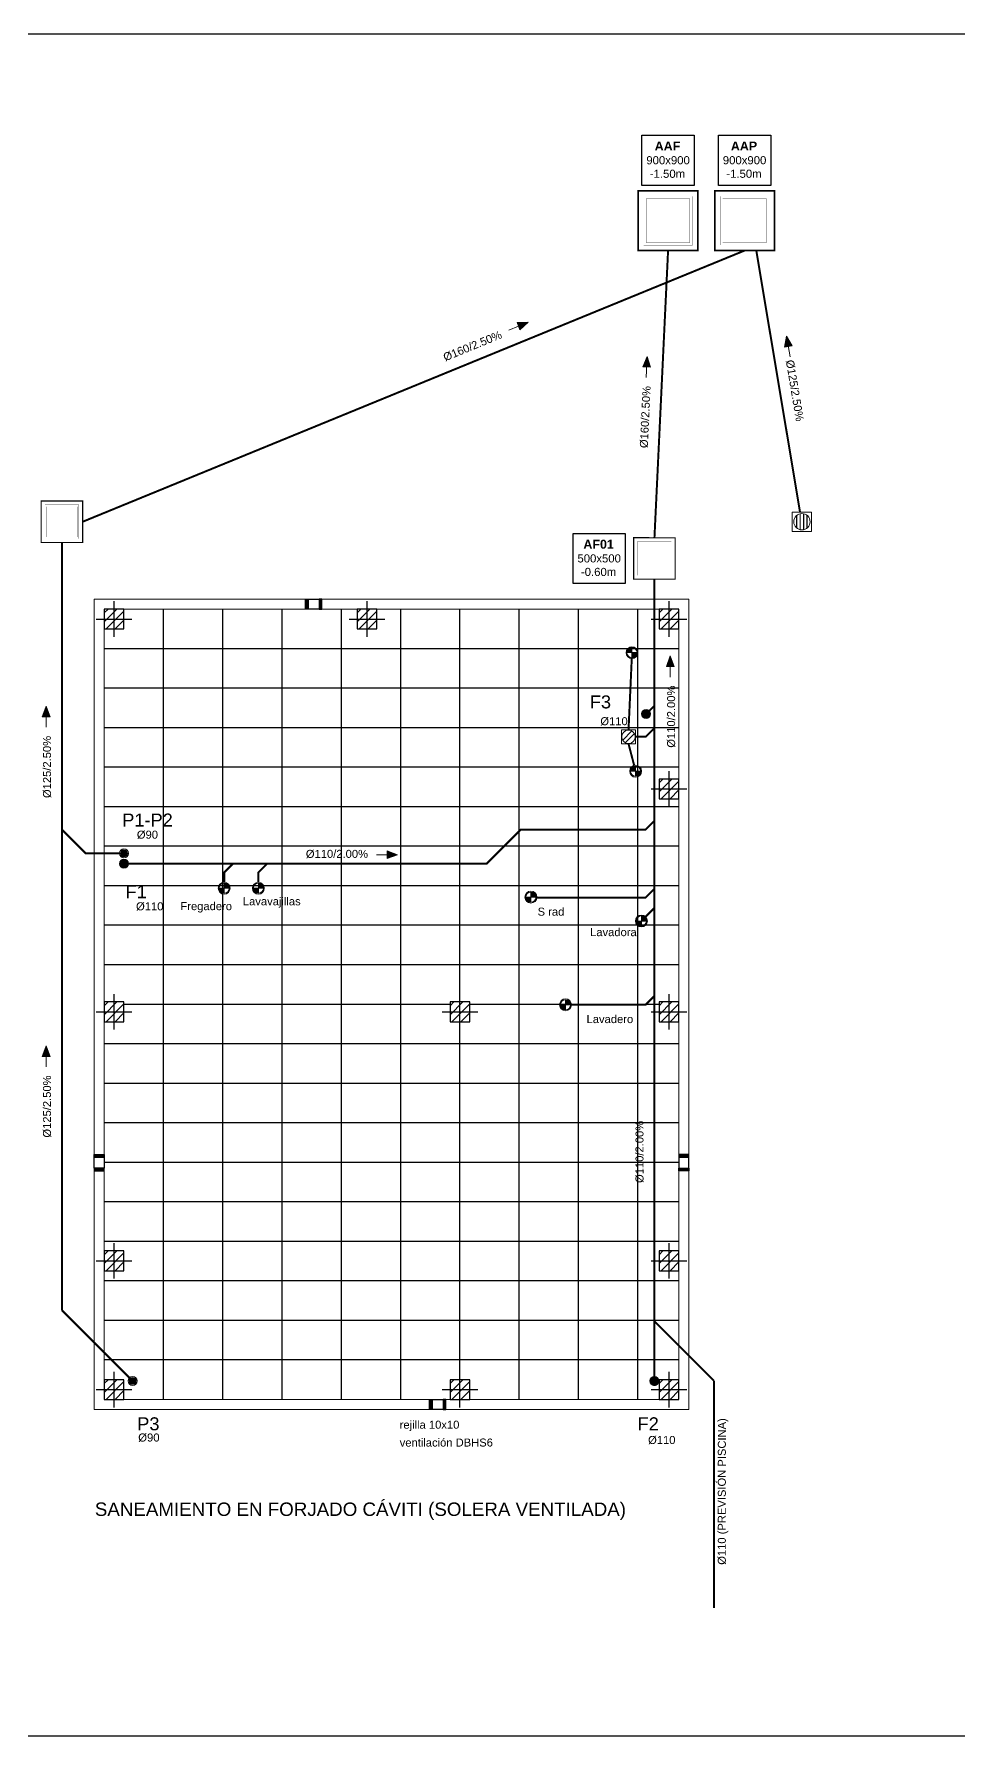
# Model space of a CAD drawing. Header units: millimetres. Extents: x 441156 to 441876, y 4514765 to 4515211.
# Drawn here: x 441266.96 to 441278.66, y 4514948.4 to 4514969.94 of the extents above; entities that cross this region are included whole.
import ezdxf
from ezdxf.enums import TextEntityAlignment as Align

# ---------------------------------------------------------------- set-up
doc = ezdxf.new("R2010")
doc.units = ezdxf.units.MM
doc.linetypes.add('CONTINUA', pattern=[0])
doc.layers.add('01_cartela', color=6, linetype='Continuous', plot=False)
for name, color, linetype in [('01_FECALES', 170, 'Continuous'), ('01_textos', 7, 'Continuous'), ('01_ventanas', 2, 'Continuous'), ('PILAR_EJES', 1, 'Continuous'), ('PILAR_HORMIGON', 2, 'Continuous'), ('PILAR_RAYA', 4, 'Continuous')]:
    doc.layers.add(name, color=color, linetype=linetype)
for name, color, linetype, lineweight in [('01_varios', 4, 'Continuous', 0), ('INGIN SANEAMIENTO BAJANTE FECALES', 10, 'Continuous', 5), ('INGIN SANEAMIENTO BAJANTE PLUVIALES', 170, 'Continuous', 5), ('INGIN SANEAMIENTO ENTERRADO FECALES', 10, 'Continuous', 25), ('INGIN SANEAMIENTO ENTERRADO PLUVIALES', 170, 'Continuous', 25), ('INGIN SANEAMIENTO TEXTO ENTERRADO', 7, 'Continuous', 0), ('Instalaciones_ventilación_extracción', 86, 'Continuous', 25)]:
    doc.layers.add(name, color=color, linetype=linetype, lineweight=lineweight)
doc.layers.add('INGIN SANEAMIENTO INTERIOR', color=7, linetype='Continuous', lineweight=20, true_color=0x046206)
doc.styles.add('Estilo1', font='swissel.ttf')
doc.styles.add('NIEVES2', font='sanss___.ttf')
doc.styles.add('NIEVES3', font='swisseb.ttf')
doc.linetypes.add('FLE2', pattern='A,1e-05,[1,fle2.shx,S=1,R=0,X=0,Y=0],-1', length=1.00001)

# ---------------------------------------------------------------- blocks, each defined once
blk = doc.blocks.new('BAJANTE FECALES')
at = {"layer": 'INGIN SANEAMIENTO BAJANTE FECALES', "lineweight": 0}
h = blk.add_hatch(dxfattribs=at)
h.set_pattern_fill('GOST_WOOD', color=256, scale=0.005)
edge = h.paths.add_edge_path(flags=17)
edge.add_arc((57.049, 39.966), 0.0688, 0, 360)
edge = h.paths.add_edge_path()
edge.add_arc((57.049, 39.966), 0.0918, 0, 360)
h = blk.add_hatch(color=256, dxfattribs=at)
h.dxf.hatch_style = 1
edge = h.paths.add_edge_path()
edge.add_arc((57.049, 39.966), 0.0688, 0, 360)
for radius in [0.0918, 0.0688]:
    blk.add_circle((57.049, 39.966), radius, dxfattribs=at)
blk = doc.blocks.new('BOTE_SIFONICO')
at = {"layer": 'INGIN SANEAMIENTO INTERIOR', "ltscale": 0.5}
for p, q in [((-0.062, -0.036), (0.036, 0.062)), ((-0.036, -0.062), (0.062, 0.036))]:
    blk.add_line(p, q, dxfattribs=at)
blk.add_lwpolyline([(-0.075, -0.075), (0.075, -0.075), (0.075, 0.075), (-0.075, 0.075), (-0.075, -0.075)], close=True, dxfattribs=at)
blk.add_circle((0, 0), 0.0712, dxfattribs=at)
blk = doc.blocks.new('SIFON')
at = {"layer": 'INGIN SANEAMIENTO INTERIOR', "linetype": 'Continuous', "lineweight": 0}
h = blk.add_hatch(color=256, dxfattribs=at)
h.dxf.hatch_style = 1
edge = h.paths.add_edge_path()
edge.add_line((1065.928, 523.956), (1065.852, 523.956))
edge.add_arc((1065.928, 523.956), 0.076, 180, 270)
edge.add_line((1065.928, 523.88), (1065.928, 523.956))
edge = h.paths.add_edge_path()
edge.add_line((1065.928, 524.032), (1065.928, 523.956))
edge.add_line((1065.928, 523.956), (1066.004, 523.956))
edge.add_arc((1065.928, 523.956), 0.076, 0, 90)
for points in [[(1065.852, 523.956), (1066.004, 523.956)], [(1065.928, 524.032), (1065.928, 523.88)]]:
    blk.add_lwpolyline(points, dxfattribs=at)
for radius in [0.0891, 0.076]:
    blk.add_circle((1065.928, 523.956), radius, dxfattribs=at)
blk = doc.blocks.new('B PLUVIALES')
at = {"layer": 'INGIN SANEAMIENTO BAJANTE PLUVIALES', "lineweight": 0}
h = blk.add_hatch(color=256, dxfattribs=at)
h.dxf.hatch_style = 1
edge = h.paths.add_edge_path()
edge.add_arc((57.049, 40.386), 0.0688, 0, 360)
for radius in [0.0918, 0.0688]:
    blk.add_circle((57.049, 40.386), radius, dxfattribs=at)
blk = doc.blocks.new('Ejes del pilar')
at = {"layer": 'PILAR_EJES'}
for p, q in [((0, -0.5), (0, 0.5)), ((-0.5, 0), (0.5, 0))]:
    blk.add_line(p, q, dxfattribs=at)
blk = doc.blocks.new('707288125-RAYADO P13')
at = {"layer": 'PILAR_RAYA'}
for p, q in [((-0.00125, -0.00036), (0.00036, 0.00125)), ((-0.00125, 0.00077), (-0.00077, 0.00125)), ((-0.00101, -0.00125), (0.00125, 0.00101)), ((0.00012, -0.00125), (0.00125, -0.00012))]:
    blk.add_line(p, q, dxfattribs=at)
blk = doc.blocks.new('ARQUETA FECALES 1')
at = {"layer": 'INGIN SANEAMIENTO ENTERRADO FECALES'}
for points, const_width in [([(13.525, 21.29), (13.525, 21.824), (14.059, 21.824), (14.059, 21.29)], 0.015), ([(13.574, 21.339), (13.574, 21.775), (14.01, 21.775), (14.01, 21.339)], 0.0015), ([(13.597, 21.362), (13.597, 21.753), (13.988, 21.753), (13.988, 21.362)], 0.0015)]:
    blk.add_lwpolyline(points, close=True, dxfattribs=dict(at, const_width=const_width))

msp = doc.modelspace()

# ---------------------------------------------------------------- hatches: boundary and pattern name
at = {"layer": 'INGIN SANEAMIENTO BAJANTE PLUVIALES', "lineweight": 0}
h = msp.add_hatch(dxfattribs=at)
h.set_pattern_fill('JIS_RC_18', color=256, scale=0.002397, angle=45)
h.set_pattern_definition([(90, (441192.478146, 4514915.46797), (-0.043142653, 9e-18), []), (90, (441192.47984, 4514915.469664), (-0.043142653, 9e-18), []), (90, (441192.481536, 4514915.47136), (-0.043142653, 9e-18), [])])
edge = h.paths.add_edge_path()
edge.add_arc((441276.6738494, 4514963.76532086), 0.10331887, 0, 360)
at = {"layer": 'INGIN SANEAMIENTO TEXTO ENTERRADO'}
h = msp.add_hatch(color=256, dxfattribs=at)
h.dxf.hatch_style = 1
h.paths.add_polyline_path([(441273.10691385, 4514966.19535354), (441273.06984215, 4514966.28580895), (441273.21283145, 4514966.2915865)])
h = msp.add_hatch(color=256, dxfattribs=at)
h.dxf.hatch_style = 1
h.paths.add_polyline_path([(441276.45415369, 4514965.97286105), (441276.55057304, 4514965.98897938), (441276.48018689, 4514966.11357918)])
h = msp.add_hatch(color=256, dxfattribs=at)
h.dxf.hatch_style = 1
h.paths.add_polyline_path([(441274.75919538, 4514965.7211837), (441274.66154791, 4514965.72581676), (441274.71674605, 4514965.85784889)])
h = msp.add_hatch(color=256, dxfattribs=at)
h.dxf.hatch_style = 1
h.paths.add_polyline_path([(441275.05697047, 4514961.93240267), (441274.95921315, 4514961.93240267), (441275.00809181, 4514962.06690247)])
h = msp.add_hatch(color=256, dxfattribs=at)
h.dxf.hatch_style = 1
h.paths.add_polyline_path([(441267.16249902, 4514961.29576546), (441267.06474171, 4514961.29576546), (441267.11362037, 4514961.43026526)])
h = msp.add_hatch(color=256, dxfattribs=at)
h.dxf.hatch_style = 1
h.paths.add_polyline_path([(441271.42536917, 4514959.50248813), (441271.42536917, 4514959.60024544), (441271.55986897, 4514959.55136679)])
h = msp.add_hatch(color=256, dxfattribs=at)
h.dxf.hatch_style = 1
h.paths.add_polyline_path([(441267.16249902, 4514956.99934287), (441267.06474171, 4514956.99934287), (441267.11362037, 4514957.13384267)])
at = {"layer": 'Instalaciones_ventilación_extracción'}
h = msp.add_hatch(color=256, dxfattribs=at)
h.dxf.hatch_style = 1
h.paths.add_polyline_path([(441270.39512285, 4514962.65850815), (441270.42775488, 4514962.65850815), (441270.42775488, 4514962.78350815), (441270.39512285, 4514962.78350815)])
h = msp.add_hatch(color=256, dxfattribs=at)
h.dxf.hatch_style = 1
h.paths.add_polyline_path([(441270.56709684, 4514962.65850815), (441270.59972887, 4514962.65850815), (441270.59972887, 4514962.78350815), (441270.56709684, 4514962.78350815)])
h = msp.add_hatch(color=256, dxfattribs=at)
h.dxf.hatch_style = 1
h.paths.add_polyline_path([(441267.72309321, 4514955.75663964), (441267.72309321, 4514955.72400761), (441267.84809321, 4514955.72400761), (441267.84809321, 4514955.75663964)])
h = msp.add_hatch(color=256, dxfattribs=at)
h.dxf.hatch_style = 1
h.paths.add_polyline_path([(441275.24309375, 4514955.75663964), (441275.24309375, 4514955.72400761), (441275.11809375, 4514955.72400761), (441275.11809375, 4514955.75663964)])
h = msp.add_hatch(color=256, dxfattribs=at)
h.dxf.hatch_style = 1
h.paths.add_polyline_path([(441267.72309321, 4514955.58466564), (441267.72309321, 4514955.55203362), (441267.84809321, 4514955.55203362), (441267.84809321, 4514955.58466565)])
h = msp.add_hatch(color=256, dxfattribs=at)
h.dxf.hatch_style = 1
h.paths.add_polyline_path([(441275.24309375, 4514955.58466564), (441275.24309375, 4514955.55203362), (441275.11809375, 4514955.55203362), (441275.11809375, 4514955.58466565)])
h = msp.add_hatch(color=256, dxfattribs=at)
h.dxf.hatch_style = 1
h.paths.add_polyline_path([(441271.96334618, 4514952.53350787), (441271.99597821, 4514952.53350787), (441271.99597821, 4514952.65850787), (441271.96334618, 4514952.65850787)])
h = msp.add_hatch(color=256, dxfattribs=at)
h.dxf.hatch_style = 1
h.paths.add_polyline_path([(441272.13532017, 4514952.53350787), (441272.1679522, 4514952.53350787), (441272.1679522, 4514952.65850787), (441272.13532017, 4514952.65850787)])

# ---------------------------------------------------------------- linework, layer by layer
at = {"layer": '01_cartela', "color": 3}
msp.add_lwpolyline([(441259.72072879, 4514969.93626665), (441259.72072879, 4514948.40124264), (441290.35871685, 4514948.40124264), (441290.35871685, 4514969.93626665)], close=True, dxfattribs=at)
at = {"layer": '01_varios', "elevation": 0.0000052}
for points in [[(441267.72309321, 4514962.78350759), (441275.24309321, 4514962.78350759), (441275.24309321, 4514952.53350759), (441267.72309321, 4514952.53350759)], [(441267.84809321, 4514962.65850759), (441275.11809321, 4514962.65850759), (441275.11809321, 4514952.65850759), (441267.84809321, 4514952.65850759)]]:
    msp.add_lwpolyline(points, close=True, dxfattribs=at)
at = {"layer": '01_ventanas', "linetype": 'CONTINUA'}
for p, q in [((441268.59809321, 4514952.65850759, 0.00000415), (441268.59809321, 4514962.65658692, 0.00000449)), ((441269.34809321, 4514952.65850759, 0.00000415), (441269.34809321, 4514962.65658692, 0.00000449)), ((441270.09809321, 4514952.65850759, 0.00000415), (441270.09809321, 4514962.65658692, 0.00000449)), ((441270.84809321, 4514952.65850759, 0.00000408), (441270.84809321, 4514962.65850759, 0.00000543)), ((441271.59809321, 4514952.65850759, 0.00000415), (441271.59809321, 4514962.65658692, 0.00000449)), ((441272.34809321, 4514957.68850675, 0.00000432), (441272.34809321, 4514962.65658692, 0.00000449)), ((441273.09809321, 4514952.65850759, 0.00000415), (441273.09809321, 4514962.65658692, 0.00000449)), ((441273.84809321, 4514952.65850759, 0.00000415), (441273.84809321, 4514962.65658692, 0.00000449)), ((441274.59809321, 4514952.65850759, 0.00000415), (441274.59809321, 4514962.65658692, 0.00000449)), ((441275.11809321, 4514962.15850759, 0.00000467), (441267.84809321, 4514962.15850759, 0.00000467)), ((441275.11809321, 4514961.65850759, 0.00000467), (441267.84809321, 4514961.65850759, 0.00000467)), ((441275.11809321, 4514961.15850759, 0.00000467), (441267.84809321, 4514961.15850759, 0.00000467)), ((441275.11809321, 4514960.65850759, 0.00000467), (441267.84809321, 4514960.65850759, 0.00000467)), ((441275.11809321, 4514960.15850759, 0.00000467), (441267.84809321, 4514960.15850759, 0.00000467)), ((441275.11809321, 4514959.65850759, 0.00000467), (441267.84809321, 4514959.65850759, 0.00000467)), ((441275.11809321, 4514959.15850759, 0.00000467), (441267.84809321, 4514959.15850759, 0.00000467)), ((441275.11809321, 4514958.65850759, 0.00000495), (441267.84809321, 4514958.65850759, 0.00000521)), ((441275.11809321, 4514958.15850759, 0.00000467), (441267.84809321, 4514958.15850759, 0.00000467)), ((441272.22309321, 4514957.65850759, 0.00000541), (441268.09809321, 4514957.65850759, 0.00000573)), ((441274.86809302, 4514957.65850759, 0.0000052), (441272.47309321, 4514957.65850759, 0.00000539)), ((441272.34809321, 4514952.90850759, 0.00000833), (441272.34809321, 4514957.43850675, 0.00000431)), ((441275.11809321, 4514957.15850759, 0.00000467), (441267.84809321, 4514957.15850759, 0.00000467)), ((441275.11809321, 4514956.65850759, 0.00000467), (441267.84809321, 4514956.65850759, 0.00000467)), ((441275.11809321, 4514956.15850759, 0.00000467), (441267.84809321, 4514956.15850759, 0.00000467)), ((441275.11809321, 4514955.65850759, 0.00000467), (441267.84809321, 4514955.65850759, 0.00000467)), ((441275.11809321, 4514955.15850759, 0.00000492), (441267.84809321, 4514955.15850759, 0.00000467)), ((441275.11809321, 4514954.65850759, 0.00000467), (441267.84809321, 4514954.65850759, 0.00000467)), ((441275.11809321, 4514954.15850759, 0.00000467), (441267.84809321, 4514954.15850759, 0.00000467)), ((441275.11809321, 4514953.65850759, 0.00000495), (441267.84809321, 4514953.65850759, 0.00000521)), ((441275.11809321, 4514953.15850759, 0.00000542), (441267.84809321, 4514953.15850759, 0.00000568))]:
    msp.add_line(p, q, dxfattribs=at)
at = {"layer": 'INGIN SANEAMIENTO BAJANTE PLUVIALES', "lineweight": 0, "elevation": 0.00000467}
msp.add_lwpolyline([(441276.55118419, 4514963.64265564), (441276.55118419, 4514963.88798607), (441276.79651462, 4514963.88798607), (441276.79651462, 4514963.64265564)], close=True, dxfattribs=at)
at = {"layer": 'INGIN SANEAMIENTO BAJANTE PLUVIALES', "lineweight": 0}
msp.add_circle((441276.6738494, 4514963.76532086, 0.00000467), 0.10331887, dxfattribs=at)
at = {"layer": 'INGIN SANEAMIENTO ENTERRADO FECALES', "color": 170}
for points, const_width, elevation in [([(441276.32616351, 4514967.19647371), (441275.57016351, 4514967.19647385), (441275.57016365, 4514967.95247385), (441276.32616365, 4514967.95247371)], 0.02121995, 0.0000092), ([(441276.25628711, 4514967.26635014), (441275.64003993, 4514967.26635024), (441275.64004004, 4514967.88259742), (441276.25628722, 4514967.88259731)], 0.002122, 0.0000092), ([(441276.22455658, 4514967.29808068), (441275.67177048, 4514967.29808077), (441275.67177057, 4514967.85086688), (441276.22455668, 4514967.85086678)], 0.002122, 0.0000092), ([(441267.57610783, 4514963.50282086), (441267.05110783, 4514963.50282095), (441267.05110792, 4514964.02782095), (441267.57610792, 4514964.02782086)], 0.01473608, 0.00000467), ([(441267.52758255, 4514963.55134615), (441267.09963312, 4514963.55134623), (441267.0996332, 4514963.97929566), (441267.52758263, 4514963.97929558)], 0.00147361, 0.00000467), ([(441267.50554746, 4514963.57338125), (441267.12166822, 4514963.57338132), (441267.12166829, 4514963.95726056), (441267.50554753, 4514963.95726049)], 0.00147361, 0.00000467)]:
    msp.add_lwpolyline(points, close=True, dxfattribs=dict(at, const_width=const_width, elevation=elevation))
at = {"layer": 'INGIN SANEAMIENTO ENTERRADO FECALES', "const_width": 0.025}
for points, elevation in [([(441274.80809394, 4514963.56312729), (441274.98048231, 4514967.19642854)], 0.0000052), ([(441274.80809393, 4514963.03812729), (441274.80807188, 4514952.95066878)], 0.0000052), ([(441274.5210541, 4514962.03320803), (441274.48048133, 4514961.13403856)], 0.0000052), ([(441274.74348136, 4514961.37392665), (441274.80809044, 4514961.43853573)], 0.0000052), ([(441274.57048133, 4514961.04403856), (441274.69638371, 4514961.04403856), (441274.80808429, 4514961.15573914)], 0.0000052), ([(441274.48048133, 4514960.95403856), (441274.55157493, 4514960.68143311)], 0.0000052), ([(441268.1552544, 4514959.43806383), (441272.68528517, 4514959.43806383), (441273.11734341, 4514959.87012206), (441274.69637826, 4514959.87012324), (441274.80808725, 4514959.98183224)], 0.00000467), ([(441269.36564492, 4514959.2036895), (441269.36564492, 4514959.32635484), (441269.47735391, 4514959.43806383)], 0.00000298), ([(441269.79802114, 4514959.2036895), (441269.79802114, 4514959.32635484), (441269.90973013, 4514959.43806383)], 0.00000298), ([(441273.32111426, 4514959.00951851), (441274.69637638, 4514959.00951905), (441274.80808537, 4514959.12122804)], 0.000004), ([(441274.69638371, 4514958.76679846), (441274.80808429, 4514958.87849904)], 0.000004), ([(441273.75837755, 4514957.65350471), (441274.69637342, 4514957.65350471), (441274.80808241, 4514957.76521371)], 0.0000052), ([(441275.55976489, 4514952.8956976), (441274.80807341, 4514953.64739566)], 0.0000052), ([(441275.55976489, 4514952.8956976), (441275.55975232, 4514950.02025665)], 0.0000052)]:
    msp.add_lwpolyline(points, dxfattribs=dict(at, elevation=elevation))
at = {"layer": 'INGIN SANEAMIENTO ENTERRADO PLUVIALES', "color": 10}
for points, elevation in [([(441274.6504967, 4514968.65665841), (441275.31046792, 4514968.65665841), (441275.31046792, 4514968.02097107), (441274.6504967, 4514968.02097107)], 0.0000092), ([(441273.77892193, 4514963.61847101), (441274.43889316, 4514963.61847101), (441274.43889316, 4514962.98278367), (441273.77892193, 4514962.98278367)], 0.0000052)]:
    msp.add_lwpolyline(points, close=True, dxfattribs=dict(at, elevation=elevation))
at = {"layer": 'INGIN SANEAMIENTO ENTERRADO PLUVIALES', "elevation": 0.0000092}
msp.add_lwpolyline([(441275.6181779, 4514968.65670363), (441276.27814912, 4514968.65670363), (441276.27814912, 4514968.02101629), (441275.6181779, 4514968.02101629)], close=True, dxfattribs=at)
at = {"layer": 'INGIN SANEAMIENTO ENTERRADO PLUVIALES', "const_width": 0.025}
for points, elevation in [([(441267.57610788, 4514963.76532086), (441275.94816351, 4514967.19647378)], 0.00000467), ([(441276.64946184, 4514963.88798607), (441276.09638517, 4514967.19647375)], 0.00000467), ([(441267.31360783, 4514963.5028209), (441267.31360783, 4514953.7879624)], 0.0000052), ([(441267.31360783, 4514959.86879574), (441267.61360783, 4514959.56879574), (441268.04093424, 4514959.56879574)], 0.00000024), ([(441268.16764358, 4514952.93392665), (441267.31360783, 4514953.7879624)], 0.0000052)]:
    msp.add_lwpolyline(points, dxfattribs=dict(at, elevation=elevation))
at = {"layer": 'INGIN SANEAMIENTO TEXTO ENTERRADO'}
for p, q in [((441273.21283145, 4514966.2915865, 0.00000467), (441272.96631742, 4514966.19055667, 0.00000467)), ((441276.48018689, 4514966.11357918, 0.00000467), (441276.52411344, 4514965.85081189, 0.00000467)), ((441274.71674605, 4514965.85784889, 0.0000052), (441274.7041198, 4514965.59173469, 0.0000052)), ((441275.00809181, 4514962.06690247, 0.0000052), (441275.00809181, 4514961.80048891, 0.0000052)), ((441267.11362037, 4514961.43026526, 0.0000052), (441267.11362037, 4514961.1638517, 0.0000052)), ((441271.55986897, 4514959.55136679, 0.00000417), (441271.2934554, 4514959.55136679, 0.00000417)), ((441267.11362037, 4514957.13384267, 0.0000052), (441267.11362037, 4514956.8674291, 0.0000052))]:
    msp.add_line(p, q, dxfattribs=at)
for points, elevation in [([(441273.10691385, 4514966.19535354), (441273.06984215, 4514966.28580895), (441273.21283145, 4514966.2915865), (441273.10691385, 4514966.19535354)], 0.00000467), ([(441276.45415369, 4514965.97286105), (441276.55057304, 4514965.98897938), (441276.48018689, 4514966.11357918), (441276.45415369, 4514965.97286105)], 0.00000467), ([(441274.75919538, 4514965.7211837), (441274.66154791, 4514965.72581676), (441274.71674605, 4514965.85784889), (441274.75919538, 4514965.7211837)], 0.0000052), ([(441275.05697047, 4514961.93240267), (441274.95921315, 4514961.93240267), (441275.00809181, 4514962.06690247), (441275.05697047, 4514961.93240267)], 0.0000052), ([(441267.16249902, 4514961.29576546), (441267.06474171, 4514961.29576546), (441267.11362037, 4514961.43026526), (441267.16249902, 4514961.29576546)], 0.0000052), ([(441271.42536917, 4514959.50248813), (441271.42536917, 4514959.60024544), (441271.55986897, 4514959.55136679), (441271.42536917, 4514959.50248813)], 0.00000417), ([(441267.16249902, 4514956.99934287), (441267.06474171, 4514956.99934287), (441267.11362037, 4514957.13384267), (441267.16249902, 4514956.99934287)], 0.0000052)]:
    msp.add_lwpolyline(points, dxfattribs=dict(at, elevation=elevation))
at = {"layer": 'Instalaciones_ventilación_extracción'}
for points, elevation in [([(441270.39512285, 4514962.78350815), (441270.42775488, 4514962.78350815), (441270.42775488, 4514962.65850815), (441270.39512285, 4514962.65850815)], 0.0000052), ([(441270.42775488, 4514962.78350815), (441270.56709684, 4514962.78350815), (441270.56709684, 4514962.65850815), (441270.42775488, 4514962.65850815)], 0.0000052), ([(441270.59972887, 4514962.78350815), (441270.56709684, 4514962.78350815), (441270.56709684, 4514962.65850815), (441270.59972887, 4514962.65850815)], 0.0000052), ([(441267.84809321, 4514955.75663964), (441267.84809321, 4514955.72400761), (441267.72309321, 4514955.72400761), (441267.72309321, 4514955.75663964)], 0.00000573), ([(441267.84809321, 4514955.72400761), (441267.84809321, 4514955.58466564), (441267.72309321, 4514955.58466564), (441267.72309321, 4514955.72400761)], 0.00000573), ([(441275.11809375, 4514955.75663964), (441275.11809375, 4514955.72400761), (441275.24309375, 4514955.72400761), (441275.24309375, 4514955.75663964)], 0.00000795), ([(441275.11809375, 4514955.72400761), (441275.11809375, 4514955.58466564), (441275.24309375, 4514955.58466564), (441275.24309375, 4514955.72400761)], 0.00000795), ([(441267.84809321, 4514955.55203362), (441267.84809321, 4514955.58466564), (441267.72309321, 4514955.58466564), (441267.72309321, 4514955.55203362)], 0.00000573), ([(441275.11809375, 4514955.55203362), (441275.11809375, 4514955.58466564), (441275.24309375, 4514955.58466564), (441275.24309375, 4514955.55203362)], 0.00000795), ([(441271.96334618, 4514952.65850787), (441271.99597821, 4514952.65850787), (441271.99597821, 4514952.53350787), (441271.96334618, 4514952.53350787)], 0.0000078), ([(441271.99597821, 4514952.65850787), (441272.13532017, 4514952.65850787), (441272.13532017, 4514952.53350787), (441271.99597821, 4514952.53350787)], 0.0000078), ([(441272.1679522, 4514952.65850787), (441272.13532017, 4514952.65850787), (441272.13532017, 4514952.53350787), (441272.1679522, 4514952.53350787)], 0.0000078)]:
    msp.add_lwpolyline(points, close=True, dxfattribs=dict(at, elevation=elevation))
at = {"layer": 'PILAR_HORMIGON'}
for points in [[(441267.84809321, 4514962.40850759), (441268.09809321, 4514962.40850759), (441268.09809321, 4514962.65850759), (441267.84809321, 4514962.65850759), (441267.84809321, 4514962.40850759)], [(441271.04809321, 4514962.40850759), (441271.29809321, 4514962.40850759), (441271.29809321, 4514962.65850759), (441271.04809321, 4514962.65850759), (441271.04809321, 4514962.40850759)], [(441274.86809339, 4514962.40850759), (441275.11809339, 4514962.40850759), (441275.11809339, 4514962.65850759), (441274.86809339, 4514962.65850759), (441274.86809339, 4514962.40850759)], [(441274.86809302, 4514960.25850759), (441275.11809302, 4514960.25850759), (441275.11809302, 4514960.50850759), (441274.86809302, 4514960.50850759), (441274.86809302, 4514960.25850759)], [(441267.84809321, 4514957.43850675), (441268.09809321, 4514957.43850675), (441268.09809321, 4514957.68850675), (441267.84809321, 4514957.68850675), (441267.84809321, 4514957.43850675)], [(441272.22309321, 4514957.43850675), (441272.47309321, 4514957.43850675), (441272.47309321, 4514957.68850675), (441272.22309321, 4514957.68850675), (441272.22309321, 4514957.43850675)], [(441274.86809302, 4514957.43850759), (441275.11809302, 4514957.43850759), (441275.11809302, 4514957.68850759), (441274.86809302, 4514957.68850759), (441274.86809302, 4514957.43850759)], [(441267.84809321, 4514954.28850759), (441268.09809321, 4514954.28850759), (441268.09809321, 4514954.53850759), (441267.84809321, 4514954.53850759), (441267.84809321, 4514954.28850759)], [(441274.86809339, 4514954.28850759), (441275.11809339, 4514954.28850759), (441275.11809339, 4514954.53850759), (441274.86809339, 4514954.53850759), (441274.86809339, 4514954.28850759)], [(441267.84809321, 4514952.65850759), (441268.09809321, 4514952.65850759), (441268.09809321, 4514952.90850759), (441267.84809321, 4514952.90850759), (441267.84809321, 4514952.65850759)], [(441272.22309321, 4514952.65850759), (441272.47309321, 4514952.65850759), (441272.47309321, 4514952.90850759), (441272.22309321, 4514952.90850759), (441272.22309321, 4514952.65850759)], [(441274.86809339, 4514952.65850759), (441275.11809339, 4514952.65850759), (441275.11809339, 4514952.90850759), (441274.86809339, 4514952.90850759), (441274.86809339, 4514952.65850759)]]:
    msp.add_lwpolyline(points, close=True, dxfattribs=at)

# ---------------------------------------------------------------- block references
at = {"layer": '01_FECALES', "color": 120, "xscale": -1.20000000001267, "yscale": 1.20000000001267, "zscale": 1.20000000001267, "rotation": 270}
msp.add_blockref('BOTE_SIFONICO', (441274.48048133, 4514961.04403856, 0.0000052), dxfattribs=at)
at = {"layer": 'INGIN SANEAMIENTO BAJANTE FECALES', "color": 2, "xscale": -0.6229536188298805, "yscale": 0.6229536188298805, "zscale": 0.6229536188298805}
for p, rotation in [((441249.80595344, 4514925.79467741, 0.0000052), 270), ((441232.55926303, 4514984.33517268, 0.00000467), 180), ((441249.91098422, 4514917.35467741, 0.0000052), 270)]:
    msp.add_blockref('BAJANTE FECALES', p, dxfattribs=dict(at, rotation=rotation))
at = {"layer": 'INGIN SANEAMIENTO BAJANTE PLUVIALES', "xscale": 0.6229536188298805, "yscale": 0.6229536188298805, "zscale": 0.6229536188298805, "rotation": 90}
for p in [(441293.2568433, 4514924.02996556, 0.00000024), (441293.25689821, 4514924.02996556, 0.0000052), (441293.36681274, 4514917.35467741, 0.0000052)]:
    msp.add_blockref('B PLUVIALES', p, dxfattribs=at)
at = {"layer": 'INGIN SANEAMIENTO ENTERRADO FECALES'}
for p, xscale, yscale, zscale, rotation in [((441305.4766355, 4514948.06314177, 0.0000092), 1.414663551485792, 1.414663551485792, 1.414663551485792, 90.0000034152538), ((441295.98597484, 4514949.75111754, 0.0000052), 0.9824052440873557, 0.9824052440873557, 0.9824052440873557, 89.9999897624014)]:
    msp.add_blockref('ARQUETA FECALES 1', p, dxfattribs=dict(at, xscale=xscale, yscale=yscale, zscale=zscale, rotation=rotation))
at = {"layer": 'INGIN SANEAMIENTO INTERIOR', "linetype": 'FLE2', "xscale": 0.8456383966016479, "yscale": 0.8456383966016479, "zscale": 0.8456383966016479, "rotation": 270}
for p in [(440831.44678032, 4515863.49823887, 0.0000052), (440831.49292244, 4515861.99825036, 0.00000795)]:
    msp.add_blockref('SIFON', p, dxfattribs=at)
at = {"layer": 'INGIN SANEAMIENTO INTERIOR', "linetype": 'FLE2', "xscale": 0.8456383966016479, "yscale": 0.8456383966016479, "zscale": 0.8456383966016479}
for p in [(440367.97590215, 4514516.05065387, 0.00000298), (440368.40827837, 4514516.05065387, 0.00000298), (440371.85600682, 4514515.93768705, 0.000004), (440373.25335007, 4514515.63583663, 0.000004), (440372.29327011, 4514514.57583376, 0.0000052)]:
    msp.add_blockref('SIFON', p, dxfattribs=at)
at = {"layer": 'PILAR_EJES', "xscale": 0.4500000000000001, "yscale": 0.4500000000000001}
for p in [(441267.97309321, 4514962.53350759, 0.00000573), (441271.17309321, 4514962.53350759, 0.00000573), (441274.99309339, 4514962.53350759, 0.00000795), (441274.99309302, 4514960.38350759, 0.00000298), (441267.97309321, 4514957.56350675, 0.00000573), (441272.34809321, 4514957.56350675, 0.0000052), (441274.99309302, 4514957.56350759, 0.0000052), (441267.97309321, 4514954.41350759, 0.00000573), (441274.99309339, 4514954.41350759, 0.00000795), (441267.97309321, 4514952.78350759, 0.00000573), (441272.34809321, 4514952.78350759, 0.00000833), (441274.99309339, 4514952.78350759, 0.00000795)]:
    msp.add_blockref('Ejes del pilar', p, dxfattribs=at)
at = {"layer": 'PILAR_RAYA', "xscale": 100, "yscale": 100, "zscale": 100}
for p in [(441267.97309321, 4514962.53350787, 0.00000573), (441271.17309321, 4514962.53350787, 0.00000573), (441274.99309339, 4514962.53350787, 0.00000795), (441274.99309302, 4514960.38350787, 0.00000298), (441267.97309321, 4514957.56350703, 0.00000573), (441272.34809321, 4514957.56350703, 0.0000052), (441274.99309302, 4514957.56350787, 0.0000052), (441267.97309321, 4514954.41350787, 0.00000573), (441274.99309339, 4514954.41350787, 0.00000795), (441267.97309321, 4514952.78350787, 0.00000573), (441272.34809321, 4514952.78350787, 0.00000833), (441274.99309339, 4514952.78350787, 0.00000795)]:
    msp.add_blockref('707288125-RAYADO P13', p, dxfattribs=at)

# ---------------------------------------------------------------- texts
at = {"layer": '01_textos', "color": 5, "style": 'Estilo1'}
msp.add_text('SANEAMIENTO EN FORJADO CÁVITI (SOLERA VENTILADA)', height=0.1697265748, dxfattribs=at).set_placement((441267.72977908, 4514951.18546002, 0.0000052))
at = {"layer": 'INGIN SANEAMIENTO BAJANTE FECALES', "color": 10, "style": 'NIEVES2'}
for s, p in [('F3', (441273.99117388, 4514961.403372, 0.00000496)), ('F1', (441268.11858186, 4514959.00120721, 0.0000052)), ('F2', (441274.59531918, 4514952.2687432, 0.00000578))]:
    msp.add_text(s, height=0.164465438, dxfattribs=at).set_placement(p)
at = {"layer": 'INGIN SANEAMIENTO BAJANTE PLUVIALES', "style": 'NIEVES2'}
msp.add_text('P1-P2', height=0.164465438, dxfattribs=at).set_placement((441268.07688092, 4514959.90829223, 0.0000052))
msp.add_text('P3', height=0.164465438, dxfattribs=at).set_placement((441268.40696704, 4514952.2687432, 0.00000525), align=Align.CENTER)
at = {"layer": 'INGIN SANEAMIENTO ENTERRADO PLUVIALES', "color": 10}
for s, height, style, p in [('AAF', 0.112841979, 'NIEVES3', (441274.97312455, 4514968.46281426, 0.0000092)), ('900x900', 0.102686303, 'Estilo1', (441274.98048231, 4514968.28824231, 0.0000092)), ('-1.50m', 0.102686303, 'Estilo1', (441274.9727927, 4514968.11711542, 0.0000092)), ('AF01', 0.112841979, 'NIEVES3', (441274.10154978, 4514963.42462686, 0.0000052)), ('500x500', 0.102686303, 'Estilo1', (441274.10890754, 4514963.25005491, 0.0000052)), ('-0.60m', 0.102686303, 'Estilo1', (441274.10121793, 4514963.07892802, 0.0000052))]:
    msp.add_text(s, height=height, rotation=0.020029945, dxfattribs=dict(at, style=style)).set_placement(p, align=Align.CENTER)
at = {"layer": 'INGIN SANEAMIENTO ENTERRADO PLUVIALES'}
for s, height, style, p in [('AAP', 0.112841979, 'NIEVES3', (441275.94080575, 4514968.46285948, 0.0000092)), ('900x900', 0.102686303, 'Estilo1', (441275.94816351, 4514968.28828753, 0.0000092)), ('-1.50m', 0.102686303, 'Estilo1', (441275.94047389, 4514968.11716064, 0.0000092))]:
    msp.add_text(s, height=height, rotation=0.020029945, dxfattribs=dict(at, style=style)).set_placement(p, align=Align.CENTER)
at = {"layer": 'INGIN SANEAMIENTO TEXTO ENTERRADO', "style": 'Estilo1'}
for s, p in [('rejilla 10x10', (441271.58581547, 4514952.28891665, 0.00000347)), ('ventilación DBHS6', (441271.58581547, 4514952.06295478, 0.00000347))]:
    msp.add_text(s, height=0.10125, rotation=0.020029945, dxfattribs=at).set_placement(p)
for s, width, insert, char_height, attachment_point, rotation in [('\\pi-0.13221;Ø160/2.50%', 0.5900810399, (441272.26556104, 4514965.88953317, 0.00000467), 0.10125, 4, 22.305515302), ('\\pi-0.13221;Ø125/2.50%', 0.5900810399, (441276.53940059, 4514965.68175278, 0.00000467), 0.10125, 4, 279.510355123), ('\\pi-0.13221;Ø160/2.50%', 0.5900810399, (441274.68076139, 4514964.82941649, 0.0000052), 0.10125, 4, 87.303568009), ('\\pi-0.13221;Ø110/2.00%', 0.5900810399, (441275.02088854, 4514961.03792028, 0.0000052), 0.10125, 4, 90.020029945), ('Ø110', 0.5900810399, (441274.46975368, 4514961.23933488, 0.00000496), 0.10125, 6, 359.979970055), ('\\pi-0.13221;Ø125/2.50%', 0.5900810399, (441267.12641709, 4514960.40128307, 0.0000052), 0.10125, 4, 90.020029945), ('Ø90', 0.5900810399, (441268.52845319, 4514959.80389016, 0.0000052), 0.10125, 6, 359.979970055), ('\\pi-0.13221;Ø110/2.00%', 0.5900810399, (441270.53088678, 4514959.56072183, 0.00000417), 0.10125, 4, 0.020029945), ('Ø110', 0.5900810399, (441268.59716166, 4514958.89680514, 0.0000052), 0.10125, 6, 359.979970055), ('Fregadero', 0.5900810399, (441269.46473604, 4514958.88567169, 0.00000195), 0.10125, 6, 359.979970055), ('Lavavajillas', 0.5900810399, (441270.33317968, 4514958.94690409, 0.00000142), 0.10125, 6, 359.979970055), ('S rad', 0.5900810399, (441273.66833389, 4514958.83056531, 0.000004), 0.10125, 6, 359.979970055), ('Lavadora', 0.5900810399, (441274.58382562, 4514958.5713268, 0.00000351), 0.10125, 6, 359.979970055), ('Lavadero', 0.5900810399, (441274.53910729, 4514957.47116714, 0.0000052), 0.10125, 6, 359.979970055), ('\\pi-0.13221;Ø125/2.50%', 0.5900810399, (441267.12641709, 4514956.10486048, 0.0000052), 0.10125, 4, 90.020029945), ('\\pi-0.13221;Ø110/2.00%', 0.5900810399, (441274.62089016, 4514955.53069382, -0.00001639), 0.10125, 4, 90.020029945), ('Ø110 (PREVISIÓN PISCINA)', 2.8089602498, (441275.67585385, 4514952.42215161, 0.00000496), 0.10125, 6, 89.979970055), ('Ø90', 0.5900810399, (441268.41337759, 4514952.17566839, 0.00000525), 0.102375, 5, 0.020029945), ('Ø110', 0.5900810399, (441275.07389898, 4514952.14446107, 0.00000578), 0.10125, 6, 359.979970055)]:
    msp.add_mtext_dynamic_manual_height_columns(s, width=width, gutter_width=12.5, heights=[0], dxfattribs=dict(at, insert=insert, char_height=char_height, attachment_point=attachment_point, rotation=rotation))

doc.saveas('drawing.dxf')
